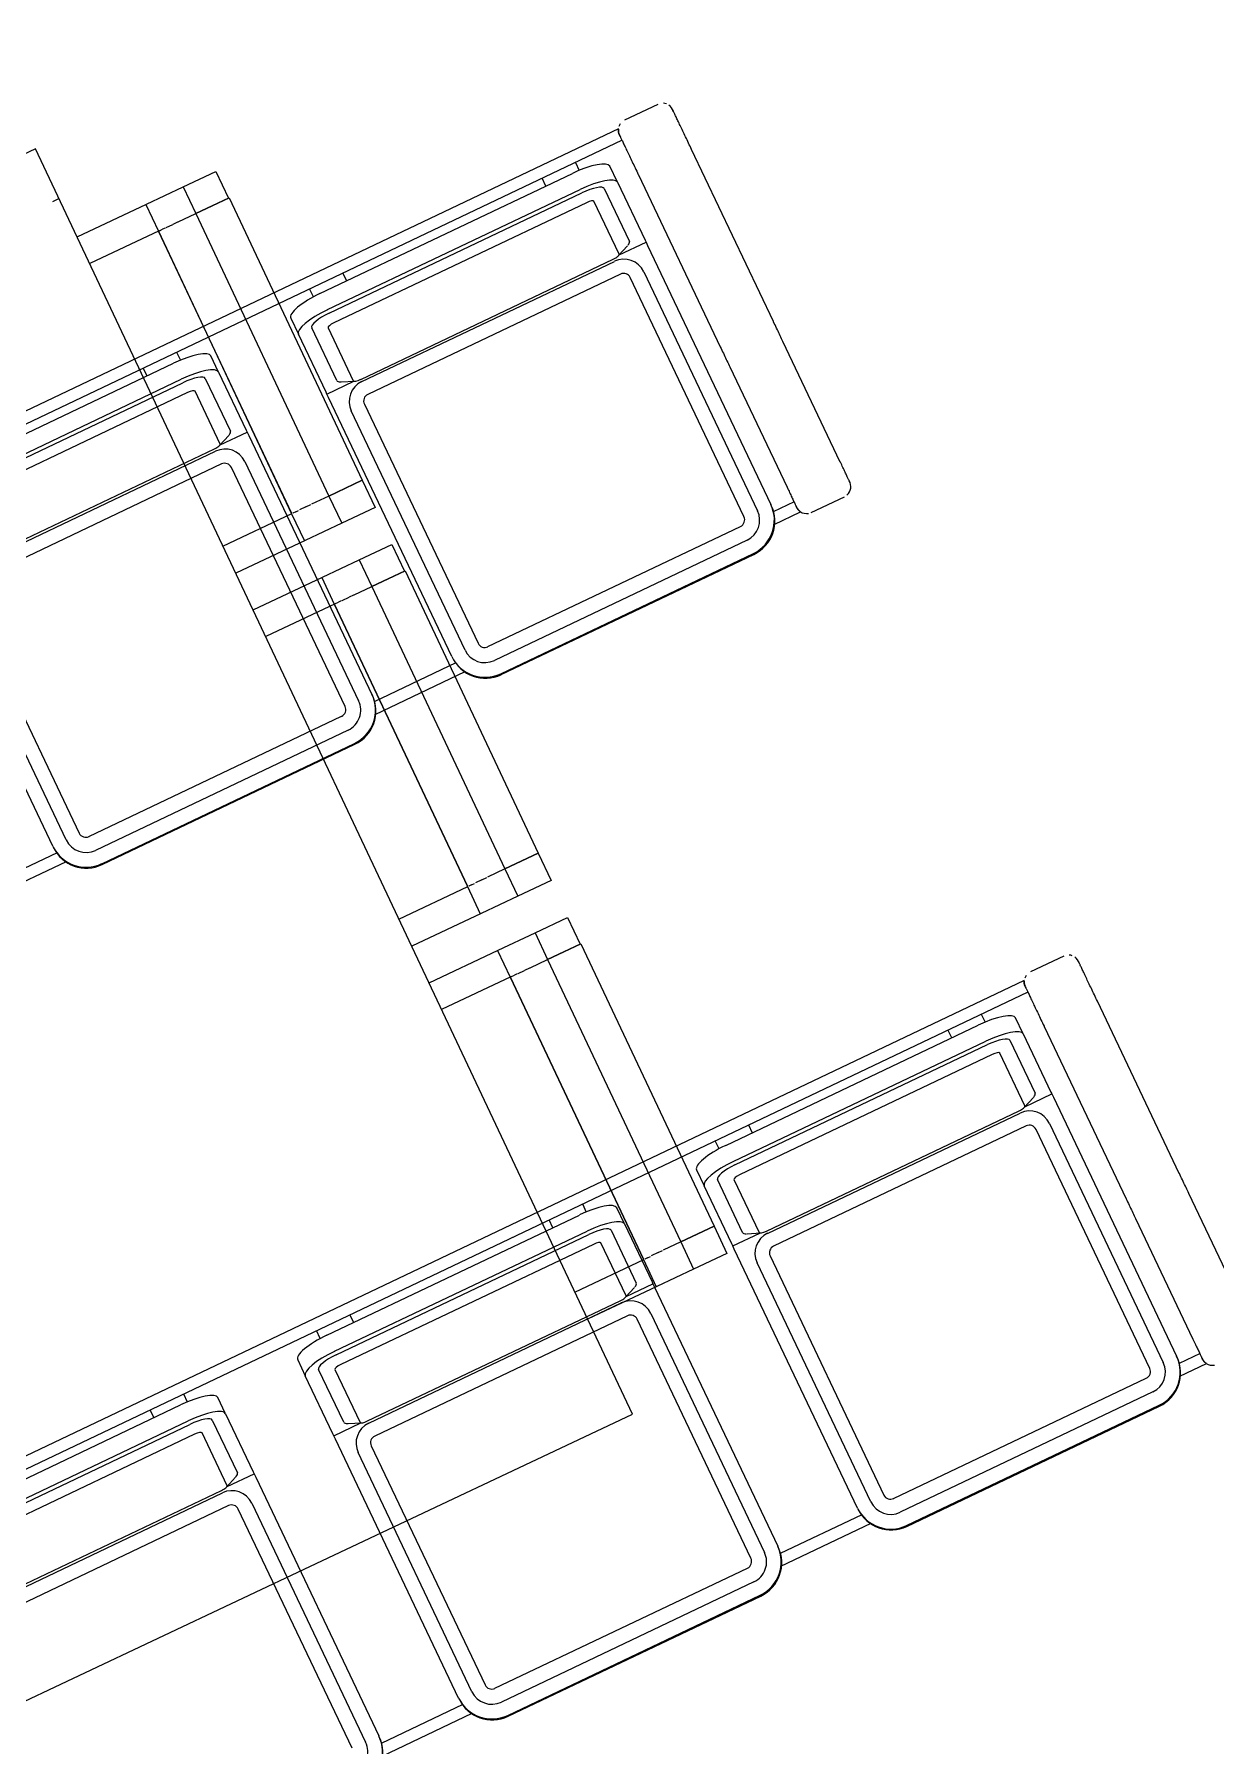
# Model space of a CAD drawing. Header units: metres. Extents: x -217 to -108, y -304 to -188.
# Drawn here: x -151.609 to -150.005, y -246.14 to -243.816 of the extents above; entities that cross this region are included whole.
import ezdxf

# ---------------------------------------------------------------- set-up
doc = ezdxf.new("R2010")
doc.units = ezdxf.units.M
doc.layers.add('A-DOOR', color=31, linetype='Continuous', lineweight=9)
doc.layers.add('I-FURN', color=30, linetype='Continuous', lineweight=9)

# ---------------------------------------------------------------- blocks, each defined once
blk = doc.blocks.new('dining_table_and_chairs_5978 - dining_table_and_chairs_5978-V24-Nivel 3')
at = {"layer": 'I-FURN'}
for p, q in [((0.1324, 0.6342), (0.1324, 0.6832)), ((0.1324, 0.6832), (0.1726, 0.6832)), ((0.1726, 0.6342), (0.1726, 0.6842)), ((0.1726, 0.6842), (0.5966, 0.6842)), ((0.1726, 0.6832), (0.1726, 0.6342)), ((0.5966, 0.6842), (0.5966, 0.6342)), ((0.5966, 0.6342), (0.5966, 0.6842)), ((0.5966, 0.6842), (0.6374, 0.6842)), ((0.5966, 0.6342), (0.5966, 0.6842)), ((0.5966, 0.6842), (0.6374, 0.6842)), ((0.6374, 0.6842), (0.6374, 0.6342)), ((0.6374, 0.6842), (0.6374, 0.6342)), ((0.6924, 0.6342), (0.6924, 0.6832)), ((0.6924, 0.6832), (0.7326, 0.6832)), ((0.7326, 0.6342), (0.7326, 0.6842)), ((0.7326, 0.6842), (1.1566, 0.6842)), ((0.7326, 0.6832), (0.7326, 0.6342)), ((1.1566, 0.6842), (1.1566, 0.6342)), ((1.1566, 0.6342), (1.1566, 0.6842)), ((1.1566, 0.6842), (1.1974, 0.6842)), ((1.1566, 0.6342), (1.1566, 0.6842)), ((1.1566, 0.6842), (1.1974, 0.6842)), ((1.1974, 0.6842), (1.1974, 0.6342)), ((1.1974, 0.6842), (1.1974, 0.6342)), ((1.2524, 0.6342), (1.2524, 0.6832)), ((1.2524, 0.6832), (1.2926, 0.6832)), ((1.2926, 0.6342), (1.2926, 0.6842)), ((1.2926, 0.6842), (1.7166, 0.6842)), ((1.2926, 0.6832), (1.2926, 0.6342)), ((1.7166, 0.6842), (1.7166, 0.6342)), ((1.7166, 0.6342), (1.7166, 0.6842)), ((1.7166, 0.6842), (1.7574, 0.6842)), ((1.7166, 0.6342), (1.7166, 0.6842)), ((1.7166, 0.6842), (1.7574, 0.6842)), ((1.7574, 0.6842), (1.7574, 0.6342)), ((1.7574, 0.6842), (1.7574, 0.6342)), ((0.1324, 0.5791), (0.1324, 0.6342)), ((0.1324, 0.6342), (0.1726, 0.6342)), ((0.1726, 0.6079), (0.1726, 0.6342)), ((0.1726, 0.6342), (0.5966, 0.6342)), ((0.5966, 0.6342), (0.5966, 0.6079)), ((0.5966, 0.6342), (0.6374, 0.6342)), ((0.5966, 0.6342), (0.6374, 0.6342)), ((0.6374, 0.6342), (0.6374, 0.5791)), ((0.6374, 0.6342), (0.6374, 0.5791)), ((0.6924, 0.5791), (0.6924, 0.6342)), ((0.6924, 0.6342), (0.7326, 0.6342)), ((0.7326, 0.6079), (0.7326, 0.6342)), ((0.7326, 0.6342), (1.1566, 0.6342)), ((1.1566, 0.6342), (1.1566, 0.6079)), ((1.1566, 0.6342), (1.1974, 0.6342)), ((1.1566, 0.6342), (1.1974, 0.6342)), ((1.1974, 0.6342), (1.1974, 0.5791)), ((1.1974, 0.6342), (1.1974, 0.5791)), ((1.2524, 0.5791), (1.2524, 0.6342)), ((1.2524, 0.6342), (1.2926, 0.6342)), ((1.2926, 0.6079), (1.2926, 0.6342)), ((1.2926, 0.6342), (1.7166, 0.6342)), ((1.7166, 0.6342), (1.7166, 0.6079)), ((1.7166, 0.6342), (1.7574, 0.6342)), ((1.7166, 0.6342), (1.7574, 0.6342)), ((1.7574, 0.6342), (1.7574, 0.5791)), ((1.7574, 0.6342), (1.7574, 0.5791)), ((0.1726, 0.6068), (0.1726, 0.5996)), ((0.5966, 0.5996), (0.5966, 0.6068)), ((0.5966, 0.5996), (0.5966, 0.6068)), ((0.7326, 0.6068), (0.7326, 0.6003)), ((1.1566, 0.5996), (1.1566, 0.6068)), ((1.1566, 0.5996), (1.1566, 0.6068)), ((1.2926, 0.6068), (1.2926, 0.5996)), ((1.7166, 0.6003), (1.7166, 0.6068)), ((1.7166, 0.6003), (1.7166, 0.6068)), ((0.1726, 0.5898), (0.1726, 0.5996)), ((0.1726, 0.5884), (0.1726, 0.5842)), ((0.1726, 0.5799), (0.1726, 0.5842)), ((0.5966, 0.5996), (0.5966, 0.5898)), ((0.5966, 0.5842), (0.5966, 0.5884)), ((0.5966, 0.5842), (0.5966, 0.5884)), ((0.5966, 0.5842), (0.5966, 0.5799)), ((0.7326, 0.5898), (0.7326, 0.6003)), ((0.7326, 0.5884), (0.7326, 0.5842)), ((0.7326, 0.5799), (0.7326, 0.5842)), ((1.1566, 0.5996), (1.1566, 0.5898)), ((1.1566, 0.5842), (1.1566, 0.5884)), ((1.1566, 0.5842), (1.1566, 0.5884)), ((1.1566, 0.5842), (1.1566, 0.5799)), ((1.2926, 0.5898), (1.2926, 0.5996)), ((1.2926, 0.5884), (1.2926, 0.5842)), ((1.2926, 0.5799), (1.2926, 0.5842)), ((1.7166, 0.6003), (1.7166, 0.5898)), ((1.7166, 0.5842), (1.7166, 0.5884)), ((1.7166, 0.5842), (1.7166, 0.5884)), ((1.7166, 0.5842), (1.7166, 0.5799)), ((0.1324, 0.475), (0.1324, 0.5791)), ((0.1324, 0.578), (0.1726, 0.578)), ((0.1725, 0.5792), (0.1725, 0.475)), ((0.1726, 0.5791), (0.1726, 0.578)), ((0.1726, 0.5784), (0.1726, 0.578)), ((0.5966, 0.5784), (0.1726, 0.5784)), ((0.1726, 0.578), (0.5966, 0.578)), ((0.5966, 0.578), (0.5966, 0.5791)), ((0.5966, 0.578), (0.5966, 0.5791)), ((0.5966, 0.578), (0.5966, 0.5784)), ((0.5966, 0.475), (0.5966, 0.5784)), ((0.5966, 0.475), (0.5966, 0.5784)), ((0.5966, 0.578), (0.6374, 0.578)), ((0.5966, 0.578), (0.6374, 0.578)), ((0.6374, 0.5791), (0.6374, 0.475)), ((0.6924, 0.475), (0.6924, 0.5791)), ((0.6924, 0.578), (0.7326, 0.578)), ((0.7325, 0.5792), (0.7325, 0.475)), ((0.7326, 0.5791), (0.7326, 0.578)), ((0.7326, 0.5784), (0.7326, 0.578)), ((1.1566, 0.5784), (0.7326, 0.5784)), ((0.7326, 0.578), (1.1566, 0.578)), ((1.1566, 0.578), (1.1566, 0.5791)), ((1.1566, 0.578), (1.1566, 0.5791)), ((1.1566, 0.578), (1.1566, 0.5784)), ((1.1566, 0.475), (1.1566, 0.5784)), ((1.1566, 0.475), (1.1566, 0.5784)), ((1.1566, 0.578), (1.1974, 0.578)), ((1.1566, 0.578), (1.1974, 0.578)), ((1.1974, 0.5791), (1.1974, 0.475)), ((1.2524, 0.475), (1.2524, 0.5791)), ((1.2524, 0.578), (1.2926, 0.578)), ((1.2925, 0.5792), (1.2925, 0.475)), ((1.2926, 0.5791), (1.2926, 0.578)), ((1.2926, 0.5784), (1.2926, 0.578)), ((1.7166, 0.5784), (1.2926, 0.5784)), ((1.2926, 0.578), (1.7166, 0.578)), ((1.7166, 0.578), (1.7166, 0.5791)), ((1.7166, 0.578), (1.7166, 0.5791)), ((1.7166, 0.578), (1.7166, 0.5784)), ((1.7166, 0.475), (1.7166, 0.5784)), ((1.7166, 0.475), (1.7166, 0.5784)), ((1.7166, 0.578), (1.7574, 0.578)), ((1.7166, 0.578), (1.7574, 0.578)), ((1.7574, 0.5791), (1.7574, 0.475)), ((1.9, 0.475), (0, 0.475)), ((0, 0.475), (0, -0.475)), ((0.075, 0.475), (0.075, 0.465)), ((1.9, 0), (1.9, 0.475)), ((0, 0.4), (0.01, 0.4)), ((1.9, -0.475), (1.9, 0)), ((0, -0.475), (1.9, -0.475)), ((0.1324, -0.593), (0.1324, -0.475)), ((0.1725, -0.475), (0.1725, -0.593)), ((0.5966, -0.5922), (0.5966, -0.475)), ((0.5966, -0.5922), (0.5966, -0.475)), ((0.6374, -0.475), (0.6374, -0.593)), ((0.6924, -0.593), (0.6924, -0.475)), ((0.7325, -0.475), (0.7325, -0.593)), ((1.1566, -0.5922), (1.1566, -0.475)), ((1.1566, -0.5922), (1.1566, -0.475)), ((1.1974, -0.475), (1.1974, -0.593)), ((1.2524, -0.593), (1.2524, -0.475)), ((1.2925, -0.475), (1.2925, -0.593)), ((1.7166, -0.5922), (1.7166, -0.475)), ((1.7166, -0.5922), (1.7166, -0.475)), ((1.7574, -0.475), (1.7574, -0.593)), ((0.1726, -0.5918), (0.1324, -0.5918)), ((0.1324, -0.648), (0.1324, -0.593)), ((0.5966, -0.5918), (0.1726, -0.5918)), ((0.1726, -0.5918), (0.1726, -0.5922)), ((0.1726, -0.5918), (0.1726, -0.593)), ((0.1726, -0.5922), (0.5966, -0.5922)), ((0.1726, -0.598), (0.1726, -0.5937)), ((0.1726, -0.598), (0.1726, -0.6033)), ((0.1726, -0.6141), (0.1726, -0.6036)), ((0.5966, -0.5922), (0.5966, -0.5918)), ((0.6374, -0.5918), (0.5966, -0.5918)), ((0.5966, -0.593), (0.5966, -0.5918)), ((0.6374, -0.5918), (0.5966, -0.5918)), ((0.5966, -0.593), (0.5966, -0.5918)), ((0.5966, -0.5937), (0.5966, -0.598)), ((0.5966, -0.6033), (0.5966, -0.598)), ((0.5966, -0.6033), (0.5966, -0.598)), ((0.5966, -0.6036), (0.5966, -0.6141)), ((0.6374, -0.593), (0.6374, -0.648)), ((0.6374, -0.593), (0.6374, -0.648)), ((0.7326, -0.5918), (0.6924, -0.5918)), ((0.6924, -0.648), (0.6924, -0.593)), ((1.1566, -0.5918), (0.7326, -0.5918)), ((0.7326, -0.5918), (0.7326, -0.5922)), ((0.7326, -0.5918), (0.7326, -0.593)), ((0.7326, -0.5922), (1.1566, -0.5922)), ((0.7326, -0.598), (0.7326, -0.5937)), ((0.7326, -0.598), (0.7326, -0.6033)), ((0.7326, -0.6141), (0.7326, -0.6036)), ((1.1566, -0.5922), (1.1566, -0.5918)), ((1.1974, -0.5918), (1.1566, -0.5918)), ((1.1566, -0.593), (1.1566, -0.5918)), ((1.1974, -0.5918), (1.1566, -0.5918)), ((1.1566, -0.593), (1.1566, -0.5918)), ((1.1566, -0.5937), (1.1566, -0.598)), ((1.1566, -0.6033), (1.1566, -0.598)), ((1.1566, -0.6033), (1.1566, -0.598)), ((1.1566, -0.6036), (1.1566, -0.6134)), ((1.1974, -0.593), (1.1974, -0.648)), ((1.1974, -0.593), (1.1974, -0.648)), ((1.2926, -0.5918), (1.2524, -0.5918)), ((1.2524, -0.648), (1.2524, -0.593)), ((1.7166, -0.5918), (1.2926, -0.5918)), ((1.2926, -0.5918), (1.2926, -0.5922)), ((1.2926, -0.5918), (1.2926, -0.593)), ((1.2926, -0.5922), (1.7166, -0.5922)), ((1.2926, -0.598), (1.2926, -0.5937)), ((1.2926, -0.598), (1.2926, -0.6033)), ((1.2926, -0.6134), (1.2926, -0.6036)), ((1.7166, -0.5922), (1.7166, -0.5918)), ((1.7574, -0.5918), (1.7166, -0.5918)), ((1.7166, -0.593), (1.7166, -0.5918)), ((1.7574, -0.5918), (1.7166, -0.5918)), ((1.7166, -0.593), (1.7166, -0.5918)), ((1.7166, -0.5937), (1.7166, -0.598)), ((1.7166, -0.6033), (1.7166, -0.598)), ((1.7166, -0.6033), (1.7166, -0.598)), ((1.7166, -0.6036), (1.7166, -0.6134)), ((1.7574, -0.593), (1.7574, -0.648)), ((1.7574, -0.593), (1.7574, -0.648)), ((0.1726, -0.6141), (0.1726, -0.6206)), ((0.1726, -0.648), (0.1726, -0.6217)), ((0.5966, -0.6206), (0.5966, -0.6141)), ((0.5966, -0.6206), (0.5966, -0.6141)), ((0.5966, -0.6217), (0.5966, -0.648)), ((0.7326, -0.6141), (0.7326, -0.6206)), ((0.7326, -0.648), (0.7326, -0.6217)), ((1.1566, -0.6206), (1.1566, -0.6134)), ((1.1566, -0.6206), (1.1566, -0.6134)), ((1.1566, -0.6217), (1.1566, -0.648)), ((1.2926, -0.6134), (1.2926, -0.6206)), ((1.2926, -0.648), (1.2926, -0.6217)), ((1.7166, -0.6206), (1.7166, -0.6134)), ((1.7166, -0.6206), (1.7166, -0.6134)), ((1.7166, -0.6217), (1.7166, -0.648)), ((0.1324, -0.697), (0.1324, -0.648)), ((0.1726, -0.648), (0.1324, -0.648)), ((0.1726, -0.698), (0.1726, -0.648)), ((0.5966, -0.648), (0.1726, -0.648)), ((0.1726, -0.648), (0.1726, -0.697)), ((0.5966, -0.648), (0.5966, -0.698)), ((0.5966, -0.698), (0.5966, -0.648)), ((0.6374, -0.648), (0.5966, -0.648)), ((0.5966, -0.698), (0.5966, -0.648)), ((0.6374, -0.648), (0.5966, -0.648)), ((0.6374, -0.648), (0.6374, -0.698)), ((0.6374, -0.648), (0.6374, -0.698)), ((0.6924, -0.697), (0.6924, -0.648)), ((0.7326, -0.648), (0.6924, -0.648)), ((0.7326, -0.698), (0.7326, -0.648)), ((1.1566, -0.648), (0.7326, -0.648)), ((0.7326, -0.648), (0.7326, -0.697)), ((1.1566, -0.648), (1.1566, -0.698)), ((1.1566, -0.698), (1.1566, -0.648)), ((1.1974, -0.648), (1.1566, -0.648)), ((1.1566, -0.698), (1.1566, -0.648)), ((1.1974, -0.648), (1.1566, -0.648)), ((1.1974, -0.648), (1.1974, -0.698)), ((1.1974, -0.648), (1.1974, -0.698)), ((1.2524, -0.697), (1.2524, -0.648)), ((1.2926, -0.648), (1.2524, -0.648)), ((1.2926, -0.698), (1.2926, -0.648)), ((1.7166, -0.648), (1.2926, -0.648)), ((1.2926, -0.648), (1.2926, -0.697)), ((1.7166, -0.648), (1.7166, -0.698)), ((1.7166, -0.698), (1.7166, -0.648)), ((1.7574, -0.648), (1.7166, -0.648)), ((1.7166, -0.698), (1.7166, -0.648)), ((1.7574, -0.648), (1.7166, -0.648)), ((1.7574, -0.648), (1.7574, -0.698)), ((1.7574, -0.648), (1.7574, -0.698)), ((0.1726, -0.697), (0.1324, -0.697)), ((0.7326, -0.697), (0.6924, -0.697)), ((1.2926, -0.697), (1.2524, -0.697)), ((0.5966, -0.698), (0.1726, -0.698)), ((0.6374, -0.698), (0.5966, -0.698)), ((0.6374, -0.698), (0.5966, -0.698)), ((1.1566, -0.698), (0.7326, -0.698)), ((1.1974, -0.698), (1.1566, -0.698)), ((1.1974, -0.698), (1.1566, -0.698)), ((1.7166, -0.698), (1.2926, -0.698)), ((1.7574, -0.698), (1.7166, -0.698)), ((1.7574, -0.698), (1.7166, -0.698))]:
    blk.add_line(p, q, dxfattribs=at)
blk = doc.blocks.new('silla sala de espera - silla sala de espera-V112-Nivel 3')
at = {"layer": 'I-FURN'}
for p, q in [((5.4223, 0.288), (0.0777, 0.288)), ((5.485, 0.295), (5.435, 0.295)), ((0.0796, 0.272), (5.4208, 0.272)), ((3.76, 0.2602), (4.14, 0.2602)), ((4.1, 0.2602), (4.1, 0.272)), ((4.15, 0.272), (4.15, 0.2599)), ((4.35, 0.2599), (4.35, 0.272)), ((4.36, 0.2602), (4.74, 0.2602)), ((4.4, 0.272), (4.4, 0.2602)), ((4.7, 0.2602), (4.7, 0.272)), ((4.75, 0.272), (4.75, 0.2599)), ((4.95, 0.2599), (4.95, 0.272)), ((4.96, 0.2602), (5.34, 0.2602)), ((5, 0.272), (5, 0.2602)), ((5.3, 0.2602), (5.3, 0.272)), ((5.35, 0.272), (5.35, 0.2599)), ((3.76, 0.2361), (4.14, 0.2361)), ((4.19, 0.2231), (4.19, 0.2473)), ((4.31, 0.2473), (4.31, 0.2231)), ((4.36, 0.2361), (4.74, 0.2361)), ((4.79, 0.2231), (4.79, 0.2473)), ((4.91, 0.2473), (4.91, 0.2231)), ((4.96, 0.2361), (5.34, 0.2361)), ((5.39, 0.2231), (5.39, 0.2473)), ((3.76, 0.2309), (4.14, 0.2309)), ((4.14, 0.2161), (3.76, 0.2161)), ((4.15, 0.1339), (4.15, 0.2135)), ((4.17, 0.2231), (4.17, 0.1436)), ((4.19, 0.2231), (4.19, 0.1358)), ((4.31, 0.1358), (4.31, 0.2231)), ((4.33, 0.1436), (4.33, 0.2231)), ((4.35, 0.2135), (4.35, 0.1339)), ((4.36, 0.2309), (4.74, 0.2309)), ((4.74, 0.2161), (4.36, 0.2161)), ((4.75, 0.1339), (4.75, 0.2135)), ((4.77, 0.2231), (4.77, 0.1436)), ((4.79, 0.2231), (4.79, 0.1358)), ((4.91, 0.1358), (4.91, 0.2231)), ((4.93, 0.1436), (4.93, 0.2231)), ((4.95, 0.2135), (4.95, 0.1339)), ((4.96, 0.2309), (5.34, 0.2309)), ((5.34, 0.2161), (4.96, 0.2161)), ((5.35, 0.1339), (5.35, 0.2135)), ((5.37, 0.2231), (5.37, 0.1436)), ((5.39, 0.2231), (5.39, 0.1358)), ((5.42, 0.22), (5.42, -0.0389)), ((5.5, -0.0389), (5.5, 0.22)), ((3.76, 0.1313), (4.14, 0.1313)), ((3.76, 0.1279), (4.14, 0.1279)), ((4.1484, 0.1325), (4.1653, 0.1394)), ((4.1496, 0.1329), (4.19, 0.1329)), ((4.19, 0.1358), (4.19, 0.1329)), ((4.19, 0.1329), (4.19, 0.1279)), ((4.19, 0.1279), (4.19, -0.2615)), ((4.31, 0.1329), (4.31, 0.1358)), ((4.31, 0.1329), (4.3506, 0.1329)), ((4.31, 0.1279), (4.31, 0.1329)), ((4.31, -0.2615), (4.31, 0.1279)), ((4.3347, 0.1394), (4.3516, 0.1325)), ((4.36, 0.1313), (4.74, 0.1313)), ((4.36, 0.1279), (4.74, 0.1279)), ((4.7484, 0.1325), (4.7653, 0.1394)), ((4.7496, 0.1329), (4.79, 0.1329)), ((4.79, 0.1358), (4.79, 0.1329)), ((4.79, 0.1329), (4.79, 0.1279)), ((4.79, 0.1279), (4.79, -0.2615)), ((4.91, 0.1329), (4.91, 0.1358)), ((4.91, 0.1329), (4.9506, 0.1329)), ((4.91, 0.1279), (4.91, 0.1329)), ((4.91, -0.2615), (4.91, 0.1279)), ((4.9347, 0.1394), (4.9516, 0.1325)), ((4.96, 0.1313), (5.34, 0.1313)), ((4.96, 0.1279), (5.34, 0.1279)), ((5.3484, 0.1325), (5.3653, 0.1394)), ((5.3496, 0.1329), (5.39, 0.1329)), ((5.39, 0.1358), (5.39, 0.1329)), ((5.39, 0.1329), (5.39, 0.1279)), ((5.39, 0.1279), (5.39, -0.2615)), ((4.14, 0.1087), (3.76, 0.1087)), ((4.15, -0.2608), (4.15, 0.0987)), ((4.17, 0.098), (4.17, -0.2615)), ((4.33, -0.2615), (4.33, 0.098)), ((4.35, 0.0987), (4.35, -0.2608)), ((4.74, 0.1087), (4.36, 0.1087)), ((4.75, -0.2608), (4.75, 0.0987)), ((4.77, 0.098), (4.77, -0.2615)), ((4.93, -0.2615), (4.93, 0.098)), ((4.95, 0.0987), (4.95, -0.2608)), ((5.34, 0.1087), (4.96, 0.1087)), ((5.35, -0.2608), (5.35, 0.0987)), ((5.37, 0.098), (5.37, -0.2615)), ((5.42, -0.0689), (5.42, -0.25)), ((5.5, -0.25), (5.5, -0.0689)), ((4.3114, -0.272), (4.1886, -0.272)), ((4.19, -0.2629), (4.19, -0.2615)), ((4.31, -0.2615), (4.31, -0.2629)), ((4.36, -0.2707), (4.74, -0.2707)), ((4.9114, -0.272), (4.7886, -0.272)), ((4.79, -0.2629), (4.79, -0.2615)), ((4.91, -0.2615), (4.91, -0.2629)), ((4.96, -0.2707), (5.34, -0.2707)), ((5.4203, -0.272), (5.3886, -0.272)), ((5.39, -0.2629), (5.39, -0.2615)), ((4.1822, -0.288), (4.3178, -0.288)), ((4.74, -0.2915), (4.36, -0.2915)), ((4.7822, -0.288), (4.9178, -0.288)), ((5.34, -0.2915), (4.96, -0.2915)), ((5.3822, -0.288), (5.4223, -0.288)), ((4.36, -0.3115), (4.74, -0.3115)), ((4.36, -0.3128), (4.74, -0.3128)), ((4.96, -0.3115), (5.34, -0.3115)), ((4.96, -0.3128), (5.34, -0.3128))]:
    blk.add_line(p, q, dxfattribs=at)
at = {"layer": 'I-FURN', "flags": 128}
for points in [[(5.42, 0.28), (5.42, 0.28), (5.42, 0.2798), (5.42, 0.2796), (5.42, 0.2792), (5.42, 0.2788), (5.42, 0.2783), (5.42, 0.2777), (5.42, 0.277), (5.42, 0.2762), (5.42, 0.2753), (5.42, 0.2743), (5.42, 0.2732), (5.42, 0.2721), (5.42, 0.2708), (5.42, 0.2695), (5.42, 0.2681), (5.42, 0.2667), (5.42, 0.2651), (5.42, 0.2635), (5.42, 0.2618), (5.42, 0.26), (5.42, 0.2582)], [(5.5, 0.22), (5.5, 0.2224), (5.5, 0.2248), (5.5, 0.2272), (5.5, 0.2296), (5.5, 0.2319), (5.5, 0.2343), (5.5, 0.2366), (5.5, 0.2389), (5.5, 0.2411), (5.5, 0.2434), (5.5, 0.2456), (5.5, 0.2477), (5.5, 0.2498), (5.5, 0.2519), (5.5, 0.2539), (5.5, 0.2558), (5.5, 0.2577), (5.5, 0.2596), (5.5, 0.2613), (5.5, 0.263), (5.5, 0.2647), (5.5, 0.2662), (5.5, 0.2677), (5.5, 0.2692), (5.5, 0.2705), (5.5, 0.2717), (5.5, 0.2729), (5.5, 0.274), (5.5, 0.275), (5.5, 0.2759), (5.5, 0.2767), (5.5, 0.2775), (5.5, 0.2781), (5.5, 0.2787), (5.5, 0.2791), (5.5, 0.2795), (5.5, 0.2798), (5.5, 0.2799), (5.5, 0.28), (5.5, 0.28)], [(5.42, 0.2582), (5.42, 0.2563), (5.42, 0.2544), (5.42, 0.2524), (5.42, 0.2504), (5.42, 0.2483), (5.42, 0.2461), (5.42, 0.244), (5.42, 0.2417), (5.42, 0.2395), (5.42, 0.2372), (5.42, 0.2349), (5.42, 0.2326), (5.42, 0.2302), (5.42, 0.2278), (5.42, 0.2254), (5.42, 0.223), (5.42, 0.2206), (5.42, 0.22)], [(5.42, -0.0389), (5.42, -0.0413), (5.42, -0.0437), (5.42, -0.0461), (5.42, -0.0485), (5.42, -0.0508), (5.42, -0.0532), (5.42, -0.0555), (5.42, -0.0578), (5.42, -0.06), (5.42, -0.0623), (5.42, -0.0645), (5.42, -0.0666), (5.42, -0.0687), (5.42, -0.0689)], [(5.5, -0.0689), (5.5, -0.0668), (5.5, -0.0647), (5.5, -0.0625), (5.5, -0.0603), (5.5, -0.058), (5.5, -0.0557), (5.5, -0.0534), (5.5, -0.0511), (5.5, -0.0487), (5.5, -0.0463), (5.5, -0.0439), (5.5, -0.0415), (5.5, -0.0391), (5.5, -0.0389)], [(5.42, -0.25), (5.42, -0.2521), (5.42, -0.2541), (5.42, -0.256), (5.42, -0.2579), (5.42, -0.2597), (5.42, -0.2615), (5.42, -0.2632), (5.42, -0.2648), (5.42, -0.2664), (5.42, -0.2679), (5.42, -0.2693), (5.42, -0.2706), (5.42, -0.2719), (5.42, -0.273), (5.42, -0.2741), (5.42, -0.2751), (5.42, -0.276), (5.42, -0.2768), (5.42, -0.2775), (5.42, -0.2782), (5.42, -0.2787), (5.42, -0.2792), (5.42, -0.2795), (5.42, -0.2798), (5.42, -0.2799), (5.42, -0.28)]]:
    blk.add_lwpolyline(points, dxfattribs=at)
at = {"layer": 'I-FURN'}
for centre, start, end in [((5.435, 0.28), 165, 178.035), ((5.435, 0.28), 181.9626, 190.1654), ((5.435, 0.28), 150, 164.3975), ((5.435, 0.28), 120, 135), ((5.485, 0.28), 45, 60), ((5.485, 0.28), 349.8346, 30), ((5.435, -0.28), 172.5537, 178.035), ((5.435, -0.28), 181.9626, 195), ((5.435, -0.28), 195.5341, 210), ((5.435, -0.28), 210.0185, 255)]:
    blk.add_arc(centre, 0.015, start, end, dxfattribs=at)
for centre, major_axis, ratio, start_param, end_param in [((4.14, 0.2473), (-0.05, 0), 0.258819, 3.141593, 4.712389), ((4.36, 0.2473), (0.05, 0), 0.258819, 1.570796, 3.141593), ((4.74, 0.2473), (-0.05, 0), 0.258819, 3.141593, 4.712389), ((4.96, 0.2473), (0.05, 0), 0.258819, 1.570796, 3.141593), ((5.34, 0.2473), (0.05, 0), 0.258819, 0, 1.570796), ((4.14, 0.2231), (-0.05, 0), 0.258819, 3.141593, 4.712389), ((4.36, 0.2231), (-0.05, 0), 0.258819, 4.712389, 6.283185), ((4.74, 0.2231), (-0.05, 0), 0.258819, 3.141593, 4.712389), ((4.96, 0.2231), (-0.05, 0), 0.258819, 4.712389, 6.283185), ((5.34, 0.2231), (-0.05, 0), 0.258819, 3.141593, 4.712389), ((4.14, 0.2231), (0.03, 0), 0.258819, 0, 1.570796), ((4.14, 0.2135), (-0.01, 0), 0.258819, 3.141593, 4.712389), ((4.36, 0.2231), (-0.03, 0), 0.258819, 4.712389, 6.283185), ((4.36, 0.2135), (-0.01, 0), 0.258819, 4.712389, 6.283185), ((4.74, 0.2231), (0.03, 0), 0.258819, 0, 1.570796), ((4.74, 0.2135), (-0.01, 0), 0.258819, 3.141593, 4.712389), ((4.96, 0.2231), (-0.03, 0), 0.258819, 4.712389, 6.283185), ((4.96, 0.2135), (-0.01, 0), 0.258819, 4.712389, 6.283185), ((5.34, 0.2231), (0.03, 0), 0.258819, 0, 1.570796), ((5.34, 0.2135), (-0.01, 0), 0.258819, 3.141593, 4.712389), ((4.14, 0.1436), (-0.03, 0), 0.258819, 2.617994, 3.141593), ((4.36, 0.1436), (0.03, 0), 0.258819, 3.141593, 3.665191), ((4.74, 0.1436), (-0.03, 0), 0.258819, 2.617994, 3.141593), ((4.96, 0.1436), (0.03, 0), 0.258819, 3.141593, 3.665191), ((5.34, 0.1436), (-0.03, 0), 0.258819, 2.617994, 3.141593), ((4.14, 0.1339), (-0.01, 0), 0.258819, 1.570796, 3.141593), ((4.14, 0.098), (-0.03, 0), 0.99863, 3.141593, 4.712389), ((4.36, 0.098), (-0.03, 0), 0.99863, 4.712389, 6.283185), ((4.36, 0.1339), (0.01, 0), 0.258819, 3.141593, 4.712389), ((4.74, 0.1339), (-0.01, 0), 0.258819, 1.570796, 3.141593), ((4.74, 0.098), (-0.03, 0), 0.99863, 3.141593, 4.712389), ((4.96, 0.098), (-0.03, 0), 0.99863, 4.712389, 6.283185), ((4.96, 0.1339), (0.01, 0), 0.258819, 3.141593, 4.712389), ((5.34, 0.1339), (-0.01, 0), 0.258819, 1.570796, 3.141593), ((5.34, 0.098), (-0.03, 0), 0.99863, 3.141593, 4.712389), ((4.14, 0.0987), (-0.01, 0), 0.99863, 3.141593, 4.712389), ((4.36, 0.0987), (-0.01, 0), 0.99863, 4.712389, 6.283185), ((4.74, 0.0987), (-0.01, 0), 0.99863, 3.141593, 4.712389), ((4.96, 0.0987), (-0.01, 0), 0.99863, 4.712389, 6.283185), ((5.34, 0.0987), (-0.01, 0), 0.99863, 3.141593, 4.712389), ((4.14, -0.2615), (-0.03, 0), 0.99863, 1.570796, 3.141593), ((4.14, -0.2615), (0.05, 0), 0.99863, 4.712389, 6.283185), ((4.14, -0.2629), (0.05, 0), 0.99863, 4.712389, 6.283185), ((4.36, -0.2615), (0.05, 0), 0.99863, 3.141593, 4.712389), ((4.36, -0.2629), (-0.05, 0), 0.99863, 0, 1.570796), ((4.36, -0.2615), (-0.03, 0), 0.99863, 0, 1.570796), ((4.36, -0.2608), (-0.01, 0), 0.99863, 0, 1.570796), ((4.74, -0.2608), (-0.01, 0), 0.99863, 1.570796, 3.141593), ((4.74, -0.2615), (-0.03, 0), 0.99863, 1.570796, 3.141593), ((4.74, -0.2615), (0.05, 0), 0.99863, 4.712389, 6.283185), ((4.74, -0.2629), (0.05, 0), 0.99863, 4.712389, 6.283185), ((4.96, -0.2615), (-0.05, 0), 0.99863, 0, 1.570796), ((4.96, -0.2629), (-0.05, 0), 0.99863, 0, 1.570796), ((4.96, -0.2615), (-0.03, 0), 0.99863, 0, 1.570796), ((4.96, -0.2608), (-0.01, 0), 0.99863, 0, 1.570796), ((5.34, -0.2608), (-0.01, 0), 0.99863, 1.570796, 3.141593), ((5.34, -0.2615), (0.03, 0), 0.99863, 4.712389, 6.283185), ((5.34, -0.2615), (0.05, 0), 0.99863, 4.712389, 6.283185), ((5.34, -0.2629), (0.05, 0), 0.99863, 4.712389, 6.283185)]:
    blk.add_ellipse(centre, major_axis=major_axis, ratio=ratio, start_param=start_param, end_param=end_param, dxfattribs=at)
for points, knots in [([(5.4201, 0.2786), (5.42, 0.2791), (5.42, 0.2798), (5.42, 0.2807), (5.4201, 0.2814), (5.4201, 0.2821), (5.4203, 0.2828), (5.4204, 0.2834), (5.4205, 0.2839), (5.4206, 0.2843), (5.4208, 0.2847), (5.4209, 0.2852), (5.4211, 0.2856), (5.4212, 0.2859), (5.4213, 0.2861), (5.4214, 0.2863), (5.4215, 0.2866), (5.4217, 0.2869), (5.4219, 0.2872), (5.422, 0.2874), (5.422, 0.2875)], [0.4444444, 0.4444444, 0.4444444, 0.4444444, 0.5, 0.5277778, 0.5555556, 0.5833333, 0.6111111, 0.6388889, 0.6666667, 0.6805556, 0.6944444, 0.7222222, 0.75, 0.7638889, 0.7777778, 0.7916667, 0.8055556, 0.8333333, 0.8611111, 0.8888889, 0.8888889, 0.8888889, 0.8888889]), ([(5.4223, -0.288), (5.4223, -0.288), (5.4222, -0.2879), (5.4221, -0.2877), (5.422, -0.2875), (5.4219, -0.2872), (5.4217, -0.2869), (5.4215, -0.2866), (5.4214, -0.2863), (5.4213, -0.2861), (5.4212, -0.2859), (5.4211, -0.2856), (5.4209, -0.2852), (5.4208, -0.2847), (5.4206, -0.2843), (5.4206, -0.284), (5.4205, -0.2837), (5.4204, -0.2833), (5.4203, -0.2828), (5.4201, -0.2821), (5.42, -0.2812), (5.42, -0.2802), (5.42, -0.2793), (5.42, -0.2788), (5.4201, -0.2786)], [0, 0, 0, 0, 0.0555556, 0.0833333, 0.1111111, 0.1388889, 0.1666667, 0.1944444, 0.2083333, 0.2222222, 0.2361111, 0.25, 0.2777778, 0.3055556, 0.3194444, 0.3333333, 0.3472222, 0.3611111, 0.3888889, 0.4166667, 0.4444444, 0.5, 0.5277778, 0.5555556, 0.5555556, 0.5555556, 0.5555556])]:
    blk.add_open_spline(points, degree=3, knots=knots, dxfattribs=at)
blk = doc.blocks.new('silla sala de espera - silla sala de espera-V113-Nivel 3')
at = {"layer": 'I-FURN'}
for p, q in [((5.4223, 0.288), (0.0777, 0.288)), ((5.485, 0.295), (5.435, 0.295)), ((0.0796, 0.272), (5.4208, 0.272)), ((4.36, 0.2602), (4.74, 0.2602)), ((4.7, 0.2602), (4.7, 0.272)), ((4.75, 0.272), (4.75, 0.2599)), ((4.95, 0.2599), (4.95, 0.272)), ((4.96, 0.2602), (5.34, 0.2602)), ((5, 0.272), (5, 0.2602)), ((5.3, 0.2602), (5.3, 0.272)), ((5.35, 0.272), (5.35, 0.2599)), ((4.36, 0.2361), (4.74, 0.2361)), ((4.79, 0.2231), (4.79, 0.2473)), ((4.91, 0.2473), (4.91, 0.2231)), ((4.96, 0.2361), (5.34, 0.2361)), ((5.39, 0.2231), (5.39, 0.2473)), ((4.36, 0.2309), (4.74, 0.2309)), ((4.74, 0.2161), (4.36, 0.2161)), ((4.75, 0.1339), (4.75, 0.2135)), ((4.77, 0.2231), (4.77, 0.1436)), ((4.79, 0.2231), (4.79, 0.1358)), ((4.91, 0.1358), (4.91, 0.2231)), ((4.93, 0.1436), (4.93, 0.2231)), ((4.95, 0.2135), (4.95, 0.1339)), ((4.96, 0.2309), (5.34, 0.2309)), ((5.34, 0.2161), (4.96, 0.2161)), ((5.35, 0.1339), (5.35, 0.2135)), ((5.37, 0.2231), (5.37, 0.1436)), ((5.39, 0.2231), (5.39, 0.1358)), ((5.42, 0.22), (5.42, -0.0389)), ((5.5, -0.0389), (5.5, 0.22)), ((4.31, -0.2615), (4.31, 0.1279)), ((4.36, 0.1313), (4.74, 0.1313)), ((4.36, 0.1279), (4.74, 0.1279)), ((4.7484, 0.1325), (4.7653, 0.1394)), ((4.7496, 0.1329), (4.79, 0.1329)), ((4.79, 0.1358), (4.79, 0.1329)), ((4.79, 0.1329), (4.79, 0.1279)), ((4.79, 0.1279), (4.79, -0.2615)), ((4.91, 0.1329), (4.91, 0.1358)), ((4.91, 0.1329), (4.9506, 0.1329)), ((4.91, 0.1279), (4.91, 0.1329)), ((4.91, -0.2615), (4.91, 0.1279)), ((4.9347, 0.1394), (4.9516, 0.1325)), ((4.96, 0.1313), (5.34, 0.1313)), ((4.96, 0.1279), (5.34, 0.1279)), ((5.3484, 0.1325), (5.3653, 0.1394)), ((5.3496, 0.1329), (5.39, 0.1329)), ((5.39, 0.1358), (5.39, 0.1329)), ((5.39, 0.1329), (5.39, 0.1279)), ((5.39, 0.1279), (5.39, -0.2615)), ((4.33, -0.2615), (4.33, 0.098)), ((4.35, 0.0987), (4.35, -0.2608)), ((4.74, 0.1087), (4.36, 0.1087)), ((4.75, -0.2608), (4.75, 0.0987)), ((4.77, 0.098), (4.77, -0.2615)), ((4.93, -0.2615), (4.93, 0.098)), ((4.95, 0.0987), (4.95, -0.2608)), ((5.34, 0.1087), (4.96, 0.1087)), ((5.35, -0.2608), (5.35, 0.0987)), ((5.37, 0.098), (5.37, -0.2615)), ((5.42, -0.0689), (5.42, -0.25)), ((5.5, -0.25), (5.5, -0.0689)), ((4.3114, -0.272), (4.1886, -0.272)), ((4.31, -0.2615), (4.31, -0.2629)), ((4.36, -0.2707), (4.74, -0.2707)), ((4.9114, -0.272), (4.7886, -0.272)), ((4.79, -0.2629), (4.79, -0.2615)), ((4.91, -0.2615), (4.91, -0.2629)), ((4.96, -0.2707), (5.34, -0.2707)), ((5.4203, -0.272), (5.3886, -0.272)), ((5.39, -0.2629), (5.39, -0.2615)), ((4.1822, -0.288), (4.3178, -0.288)), ((4.74, -0.2915), (4.36, -0.2915)), ((4.7822, -0.288), (4.9178, -0.288)), ((5.34, -0.2915), (4.96, -0.2915)), ((5.3822, -0.288), (5.4223, -0.288)), ((5.435, -0.295), (5.485, -0.295)), ((4.36, -0.3115), (4.74, -0.3115)), ((4.36, -0.3128), (4.74, -0.3128)), ((4.96, -0.3115), (5.34, -0.3115)), ((4.96, -0.3128), (5.34, -0.3128))]:
    blk.add_line(p, q, dxfattribs=at)
at = {"layer": 'I-FURN', "flags": 128}
for points in [[(5.42, 0.28), (5.42, 0.28), (5.42, 0.2798), (5.42, 0.2796), (5.42, 0.2792), (5.42, 0.2788), (5.42, 0.2783), (5.42, 0.2777), (5.42, 0.277), (5.42, 0.2762), (5.42, 0.2753), (5.42, 0.2743), (5.42, 0.2732), (5.42, 0.2721), (5.42, 0.2708), (5.42, 0.2695), (5.42, 0.2681), (5.42, 0.2667), (5.42, 0.2651), (5.42, 0.2635), (5.42, 0.2618), (5.42, 0.26), (5.42, 0.2582), (5.42, 0.2563), (5.42, 0.2544), (5.42, 0.2524), (5.42, 0.2504), (5.42, 0.2483), (5.42, 0.2461), (5.42, 0.244), (5.42, 0.2417), (5.42, 0.2395), (5.42, 0.2372), (5.42, 0.2349), (5.42, 0.2326), (5.42, 0.2302), (5.42, 0.2278), (5.42, 0.2254), (5.42, 0.223), (5.42, 0.2206), (5.42, 0.22)], [(5.5, 0.22), (5.5, 0.2224), (5.5, 0.2248), (5.5, 0.2272), (5.5, 0.2296), (5.5, 0.2319), (5.5, 0.2343), (5.5, 0.2366), (5.5, 0.2389), (5.5, 0.2411), (5.5, 0.2434), (5.5, 0.2456), (5.5, 0.2477), (5.5, 0.2498), (5.5, 0.2519), (5.5, 0.2539), (5.5, 0.2558), (5.5, 0.2577), (5.5, 0.2596), (5.5, 0.2613), (5.5, 0.263), (5.5, 0.2647), (5.5, 0.2662), (5.5, 0.2677), (5.5, 0.2692), (5.5, 0.2705), (5.5, 0.2717), (5.5, 0.2729), (5.5, 0.274), (5.5, 0.275), (5.5, 0.2759), (5.5, 0.2767), (5.5, 0.2775), (5.5, 0.2781), (5.5, 0.2787), (5.5, 0.2791), (5.5, 0.2795), (5.5, 0.2798), (5.5, 0.2799), (5.5, 0.28), (5.5, 0.28)], [(5.42, -0.0389), (5.42, -0.0413), (5.42, -0.0437), (5.42, -0.0461), (5.42, -0.0485), (5.42, -0.0508), (5.42, -0.0532), (5.42, -0.0555), (5.42, -0.0578), (5.42, -0.06), (5.42, -0.0623), (5.42, -0.0645), (5.42, -0.0666), (5.42, -0.0687), (5.42, -0.0689)], [(5.5, -0.0689), (5.5, -0.0668), (5.5, -0.0647), (5.5, -0.0625), (5.5, -0.0603), (5.5, -0.058), (5.5, -0.0557), (5.5, -0.0534), (5.5, -0.0511), (5.5, -0.0487), (5.5, -0.0463), (5.5, -0.0439), (5.5, -0.0415), (5.5, -0.0391), (5.5, -0.0389)], [(5.42, -0.25), (5.42, -0.2521), (5.42, -0.2541), (5.42, -0.256), (5.42, -0.2579), (5.42, -0.2597), (5.42, -0.2615), (5.42, -0.2632), (5.42, -0.2648), (5.42, -0.2664), (5.42, -0.2679), (5.42, -0.2693), (5.42, -0.2706), (5.42, -0.2719), (5.42, -0.273), (5.42, -0.2741), (5.42, -0.2751), (5.42, -0.276), (5.42, -0.2768), (5.42, -0.2775), (5.42, -0.2782), (5.42, -0.2787), (5.42, -0.2792), (5.42, -0.2795), (5.42, -0.2798), (5.42, -0.2799), (5.42, -0.28)], [(5.5, -0.28), (5.5, -0.28), (5.5, -0.2798), (5.5, -0.2796), (5.5, -0.2792), (5.5, -0.2788), (5.5, -0.2783), (5.5, -0.2777), (5.5, -0.277), (5.5, -0.2762), (5.5, -0.2753), (5.5, -0.2743), (5.5, -0.2732), (5.5, -0.2721), (5.5, -0.2708), (5.5, -0.2695), (5.5, -0.2681), (5.5, -0.2667), (5.5, -0.2651), (5.5, -0.2635), (5.5, -0.2618), (5.5, -0.26), (5.5, -0.2582), (5.5, -0.2563), (5.5, -0.2544), (5.5, -0.2524), (5.5, -0.2504), (5.5, -0.25)]]:
    blk.add_lwpolyline(points, dxfattribs=at)
at = {"layer": 'I-FURN'}
for centre, start, end in [((5.435, 0.28), 165, 178.035), ((5.435, 0.28), 181.9626, 190.1654), ((5.435, 0.28), 150, 164.3975), ((5.435, 0.28), 120, 135), ((5.485, 0.28), 45, 60), ((5.485, 0.28), 349.8346, 30), ((5.435, -0.28), 172.5537, 178.035), ((5.485, -0.28), 285, 7.4463), ((5.435, -0.28), 181.9626, 195), ((5.435, -0.28), 195.5341, 210), ((5.435, -0.28), 210.0185, 255)]:
    blk.add_arc(centre, 0.015, start, end, dxfattribs=at)
for centre, major_axis, ratio, start_param, end_param in [((4.74, 0.2473), (-0.05, 0), 0.258819, 3.141593, 4.712389), ((4.96, 0.2473), (0.05, 0), 0.258819, 1.570796, 3.141593), ((5.34, 0.2473), (0.05, 0), 0.258819, 0, 1.570796), ((4.74, 0.2231), (-0.05, 0), 0.258819, 3.141593, 4.712389), ((4.96, 0.2231), (-0.05, 0), 0.258819, 4.712389, 6.283185), ((5.34, 0.2231), (-0.05, 0), 0.258819, 3.141593, 4.712389), ((4.74, 0.2231), (0.03, 0), 0.258819, 0, 1.570796), ((4.74, 0.2135), (-0.01, 0), 0.258819, 3.141593, 4.712389), ((4.96, 0.2231), (-0.03, 0), 0.258819, 4.712389, 6.283185), ((4.96, 0.2135), (-0.01, 0), 0.258819, 4.712389, 6.283185), ((5.34, 0.2231), (0.03, 0), 0.258819, 0, 1.570796), ((5.34, 0.2135), (-0.01, 0), 0.258819, 3.141593, 4.712389), ((4.74, 0.1436), (-0.03, 0), 0.258819, 2.617994, 3.141593), ((4.96, 0.1436), (0.03, 0), 0.258819, 3.141593, 3.665191), ((5.34, 0.1436), (-0.03, 0), 0.258819, 2.617994, 3.141593), ((4.74, 0.1339), (-0.01, 0), 0.258819, 1.570796, 3.141593), ((4.74, 0.098), (-0.03, 0), 0.99863, 3.141593, 4.712389), ((4.96, 0.098), (-0.03, 0), 0.99863, 4.712389, 6.283185), ((4.96, 0.1339), (0.01, 0), 0.258819, 3.141593, 4.712389), ((5.34, 0.1339), (-0.01, 0), 0.258819, 1.570796, 3.141593), ((5.34, 0.098), (-0.03, 0), 0.99863, 3.141593, 4.712389), ((4.74, 0.0987), (-0.01, 0), 0.99863, 3.141593, 4.712389), ((4.96, 0.0987), (-0.01, 0), 0.99863, 4.712389, 6.283185), ((5.34, 0.0987), (-0.01, 0), 0.99863, 3.141593, 4.712389), ((4.36, -0.2615), (0.05, 0), 0.99863, 3.141593, 4.712389), ((4.36, -0.2629), (-0.05, 0), 0.99863, 0, 1.570796), ((4.36, -0.2615), (-0.03, 0), 0.99863, 0, 1.570796), ((4.36, -0.2608), (-0.01, 0), 0.99863, 0, 1.570796), ((4.74, -0.2608), (-0.01, 0), 0.99863, 1.570796, 3.141593), ((4.74, -0.2615), (-0.03, 0), 0.99863, 1.570796, 3.141593), ((4.74, -0.2615), (0.05, 0), 0.99863, 4.712389, 6.283185), ((4.74, -0.2629), (0.05, 0), 0.99863, 4.712389, 6.283185), ((4.96, -0.2615), (-0.05, 0), 0.99863, 0, 1.570796), ((4.96, -0.2629), (-0.05, 0), 0.99863, 0, 1.570796), ((4.96, -0.2615), (-0.03, 0), 0.99863, 0, 1.570796), ((4.96, -0.2608), (-0.01, 0), 0.99863, 0, 1.570796), ((5.34, -0.2608), (-0.01, 0), 0.99863, 1.570796, 3.141593), ((5.34, -0.2615), (0.03, 0), 0.99863, 4.712389, 6.283185), ((5.34, -0.2615), (0.05, 0), 0.99863, 4.712389, 6.283185), ((5.34, -0.2629), (0.05, 0), 0.99863, 4.712389, 6.283185)]:
    blk.add_ellipse(centre, major_axis=major_axis, ratio=ratio, start_param=start_param, end_param=end_param, dxfattribs=at)
for points, knots in [([(5.4201, 0.2786), (5.42, 0.2791), (5.42, 0.2798), (5.42, 0.2807), (5.4201, 0.2814), (5.4201, 0.2821), (5.4203, 0.2828), (5.4204, 0.2834), (5.4205, 0.2839), (5.4206, 0.2843), (5.4208, 0.2847), (5.4209, 0.2852), (5.4211, 0.2856), (5.4212, 0.2859), (5.4213, 0.2861), (5.4214, 0.2863), (5.4215, 0.2866), (5.4217, 0.2869), (5.4219, 0.2872), (5.422, 0.2874), (5.422, 0.2875)], [0.4444444, 0.4444444, 0.4444444, 0.4444444, 0.5, 0.5277778, 0.5555556, 0.5833333, 0.6111111, 0.6388889, 0.6666667, 0.6805556, 0.6944444, 0.7222222, 0.75, 0.7638889, 0.7777778, 0.7916667, 0.8055556, 0.8333333, 0.8611111, 0.8888889, 0.8888889, 0.8888889, 0.8888889]), ([(5.4223, -0.288), (5.4223, -0.288), (5.4222, -0.2879), (5.4221, -0.2877), (5.422, -0.2875), (5.4219, -0.2872), (5.4217, -0.2869), (5.4215, -0.2866), (5.4214, -0.2863), (5.4213, -0.2861), (5.4212, -0.2859), (5.4211, -0.2856), (5.4209, -0.2852), (5.4208, -0.2847), (5.4206, -0.2843), (5.4206, -0.284), (5.4205, -0.2837), (5.4204, -0.2833), (5.4203, -0.2828), (5.4201, -0.2821), (5.42, -0.2812), (5.42, -0.2802), (5.42, -0.2793), (5.42, -0.2788), (5.4201, -0.2786)], [0, 0, 0, 0, 0.0555556, 0.0833333, 0.1111111, 0.1388889, 0.1666667, 0.1944444, 0.2083333, 0.2222222, 0.2361111, 0.25, 0.2777778, 0.3055556, 0.3194444, 0.3333333, 0.3472222, 0.3611111, 0.3888889, 0.4166667, 0.4444444, 0.5, 0.5277778, 0.5555556, 0.5555556, 0.5555556, 0.5555556])]:
    blk.add_open_spline(points, degree=3, knots=knots, dxfattribs=at)
blk = doc.blocks.new('M_Simple-A ras - 0915 x 2134 mm-989653-Nivel 3')
at = {"layer": 'A-DOOR', "lineweight": 18}
for p, q in [((0.4065, -0.1), (0.4065, -1.0153)), ((0.4575, -0.1), (0.4065, -0.1)), ((0.4575, -0.1), (0.4575, -1.0153)), ((0.4575, -1.0153), (0.4065, -1.0153))]:
    blk.add_line(p, q, dxfattribs=at)
at = {"layer": 'A-DOOR'}
blk.add_arc((0.4575, -0.1), 0.9167, 180, 266.8107, dxfattribs=at)

msp = doc.modelspace()

# ---------------------------------------------------------------- block references
at = {"layer": 'A-DOOR', "rotation": 24.29864777881359}
msp.add_blockref('M_Simple-A ras - 0915 x 2134 mm-989653-Nivel 3', (-150.5448, -242.9054), dxfattribs=at)
at = {"layer": 'I-FURN'}
for name, p, rotation in [('dining_table_and_chairs_5978 - dining_table_and_chairs_5978-V24-Nivel 3', (-152.0372, -244.1743), 295.2582255371546), ('silla sala de espera - silla sala de espera-V113-Nivel 3', (-155.5883, -246.5348), 25.4500781759124), ('silla sala de espera - silla sala de espera-V112-Nivel 3', (-155.0371, -247.6914), 25.4500781759124)]:
    msp.add_blockref(name, p, dxfattribs=dict(at, rotation=rotation))

doc.saveas('drawing.dxf')
